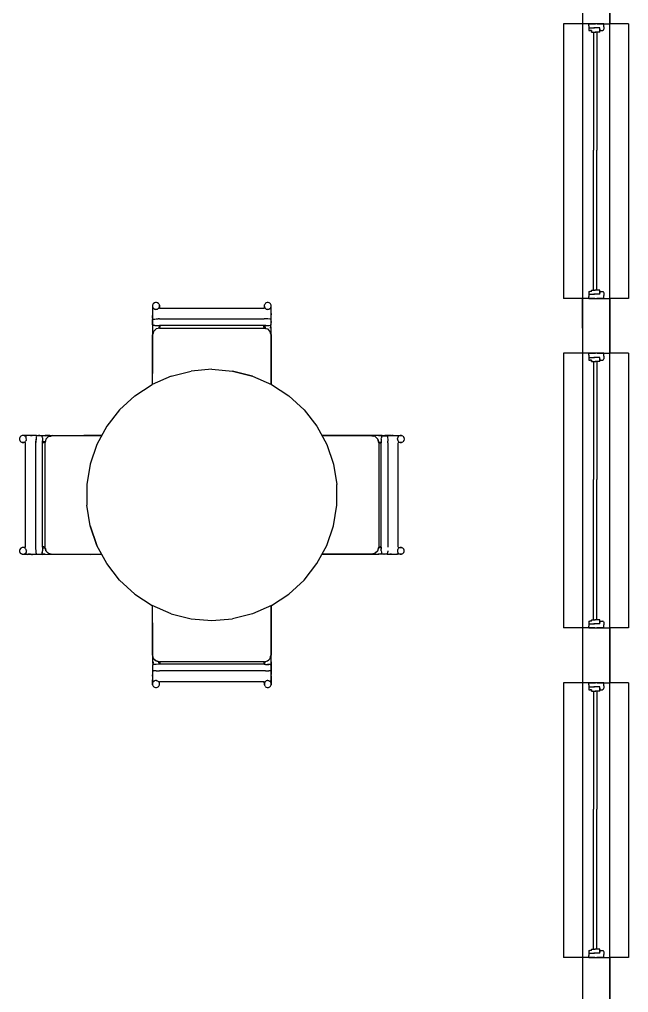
# Model space of a CAD drawing. Header units: metres. Extents: x -5.6 to 1.9, y -16.9 to 0.
# Drawn here: x -0.301 to 1.918, y -10.862 to -7.318 of the extents above; entities that cross this region are included whole.
import ezdxf

# ---------------------------------------------------------------- set-up
doc = ezdxf.new("R2010")
doc.units = ezdxf.units.M
doc.layers.add('Projection', color=5, linetype='Continuous')
doc.layers.add('Section', color=1, linetype='Continuous')

msp = doc.modelspace()

# ---------------------------------------------------------------- linework, layer by layer
at = {"layer": 'Projection'}
for points in [[(1.85, -16.885), (1.85, 0)], [(1.75, -0.1), (1.75, -16.8)], [(1.85, -7.1342), (1.85, -7.3342)], [(1.6817, -7.3342), (1.6817, -8.3342)], [(1.75, -7.3342), (1.6817, -7.3342)], [(1.9183, -7.3342), (1.85, -7.3342)], [(1.9183, -7.3342), (1.9183, -8.3342)], [(0.1839, -8.3587), (0.1836, -8.3766)], [(0.1852, -8.3561), (0.1839, -8.3587)], [(0.1852, -8.3561), (0.1839, -8.3587)], [(0.1839, -8.3587), (0.1839, -8.3615)], [(0.1839, -8.3615), (0.1839, -8.3643)], [(0.1864, -8.3536), (0.1852, -8.3561)], [(0.1908, -8.3501), (0.1864, -8.3536)], [(0.1942, -8.3493), (0.1908, -8.3501)], [(0.1963, -8.3488), (0.1942, -8.3493)], [(0.1984, -8.3493), (0.1963, -8.3488)], [(0.2018, -8.3501), (0.1984, -8.3493)], [(0.204, -8.3518), (0.2018, -8.3501)], [(0.2062, -8.3536), (0.2018, -8.3501)], [(0.2062, -8.3536), (0.2087, -8.3587)], [(0.2087, -8.3587), (0.2089, -8.3709)], [(0.2087, -8.3615), (0.2087, -8.3587)], [(0.2087, -8.3643), (0.2087, -8.3615)], [(0.5911, -8.3587), (0.5909, -8.3709)], [(0.5924, -8.3561), (0.5911, -8.3587)], [(0.5911, -8.3587), (0.5911, -8.3615)], [(0.5911, -8.3615), (0.5911, -8.3643)], [(0.5936, -8.3536), (0.5924, -8.3561)], [(0.5958, -8.3518), (0.5936, -8.3536)], [(0.598, -8.3501), (0.5958, -8.3518)], [(0.6014, -8.3493), (0.598, -8.3501)], [(0.6035, -8.3488), (0.6014, -8.3493)], [(0.6056, -8.3493), (0.6035, -8.3488)], [(0.609, -8.3501), (0.6056, -8.3493)], [(0.6112, -8.3518), (0.609, -8.3501)], [(0.6135, -8.3536), (0.6112, -8.3518)], [(0.6147, -8.3561), (0.6135, -8.3536)], [(0.6159, -8.3587), (0.6147, -8.3561)], [(0.6162, -8.3766), (0.6159, -8.3587)], [(0.6159, -8.3615), (0.6159, -8.3587)], [(0.6159, -8.3643), (0.6159, -8.3615)], [(1.75, -8.3342), (1.6817, -8.3342)], [(1.85, -8.3342), (1.85, -8.5342)], [(1.9183, -8.3342), (1.85, -8.3342)], [(0.1836, -8.3766), (0.1839, -8.3894)], [(0.1838, -8.3895), (0.1836, -8.3933)], [(0.1836, -8.3933), (0.1836, -8.3966)], [(0.1837, -8.4058), (0.1836, -8.3966)], [(0.1838, -8.3895), (0.1838, -8.3939)], [(0.1839, -8.3643), (0.1852, -8.3668)], [(0.1859, -8.3726), (0.1842, -8.3731)], [(0.1842, -8.3731), (0.1842, -8.4111)], [(0.1852, -8.3668), (0.1864, -8.3694)], [(0.1864, -8.3694), (0.1886, -8.3711)], [(0.1876, -8.372), (0.1864, -8.3724)], [(0.1886, -8.3711), (0.1908, -8.3729)], [(0.1908, -8.3729), (0.1963, -8.3741)], [(0.1908, -8.3729), (0.1942, -8.3737)], [(0.1942, -8.3737), (0.1963, -8.3741)], [(0.1963, -8.3741), (0.1984, -8.3737)], [(0.1984, -8.3737), (0.2018, -8.3729)], [(0.2018, -8.3729), (0.204, -8.3711)], [(0.2041, -8.371), (0.2062, -8.3694)], [(0.2062, -8.3694), (0.2075, -8.3668)], [(0.2075, -8.3668), (0.2087, -8.3643)], [(0.5906, -8.3709), (0.2096, -8.3709)], [(0.5911, -8.3643), (0.5924, -8.3668)], [(0.5924, -8.3668), (0.5936, -8.3694)], [(0.5936, -8.3694), (0.5957, -8.371)], [(0.5958, -8.3711), (0.598, -8.3729)], [(0.598, -8.3729), (0.6035, -8.3741)], [(0.598, -8.3729), (0.6014, -8.3737)], [(0.6014, -8.3737), (0.6035, -8.3741)], [(0.6035, -8.3741), (0.6056, -8.3737)], [(0.6056, -8.3737), (0.609, -8.3729)], [(0.609, -8.3729), (0.6112, -8.3711)], [(0.6112, -8.3711), (0.6135, -8.3694)], [(0.6138, -8.3724), (0.6125, -8.372)], [(0.6135, -8.3694), (0.6147, -8.3668)], [(0.6159, -8.3731), (0.6146, -8.3727)], [(0.6147, -8.3668), (0.6159, -8.3643)], [(0.616, -8.4111), (0.616, -8.3731)], [(0.616, -8.3893), (0.6162, -8.3766)], [(0.616, -8.3895), (0.616, -8.3939)], [(0.6162, -8.3952), (0.616, -8.3939)], [(0.616, -8.4012), (0.6162, -8.3952)], [(0.1837, -8.4058), (0.1836, -8.4197)], [(0.1836, -8.4197), (0.1837, -8.4315)], [(0.1837, -8.4315), (0.1839, -8.4425)], [(0.1838, -8.4294), (0.1839, -8.4425)], [(0.1842, -8.4111), (0.1855, -8.4107)], [(0.1842, -8.431), (0.1842, -8.4111)], [(0.1842, -8.431), (0.1859, -8.4316)], [(0.1859, -8.4316), (0.1842, -8.431)], [(0.1855, -8.4107), (0.1876, -8.41)], [(0.1859, -8.4316), (0.1876, -8.4321)], [(0.1876, -8.4321), (0.1859, -8.4316)], [(0.1876, -8.41), (0.1922, -8.4096)], [(0.1876, -8.4321), (0.1922, -8.4325)], [(0.1922, -8.4325), (0.1876, -8.4321)], [(0.1922, -8.4096), (0.1969, -8.4092)], [(0.1922, -8.4325), (0.1969, -8.4329)], [(0.1922, -8.4325), (0.1969, -8.4329)], [(0.1969, -8.4092), (0.2047, -8.409)], [(0.1969, -8.4329), (0.2047, -8.4331)], [(0.2096, -8.4089), (0.2047, -8.409)], [(0.2047, -8.4331), (0.2096, -8.4332)], [(0.2075, -8.4332), (0.2062, -8.4425)], [(0.2078, -8.4332), (0.2087, -8.4423)], [(0.2096, -8.4089), (0.5906, -8.4089)], [(0.2119, -8.4332), (0.2096, -8.4421)], [(0.5906, -8.4332), (0.2096, -8.4332)], [(0.5906, -8.4421), (0.5882, -8.4332)], [(0.6033, -8.4092), (0.5906, -8.4089)], [(0.5954, -8.409), (0.5906, -8.4089)], [(0.5906, -8.4332), (0.6033, -8.4329)], [(0.5969, -8.4331), (0.5906, -8.4332)], [(0.5921, -8.4332), (0.5912, -8.4422)], [(0.5924, -8.4332), (0.5936, -8.4425)], [(0.6033, -8.4092), (0.5954, -8.409)], [(0.5969, -8.4331), (0.6033, -8.4329)], [(0.6125, -8.41), (0.6033, -8.4092)], [(0.6033, -8.4329), (0.6079, -8.4325)], [(0.6079, -8.4325), (0.6125, -8.4321)], [(0.616, -8.4111), (0.6125, -8.41)], [(0.6146, -8.4314), (0.6125, -8.4321)], [(0.6135, -8.4425), (0.6149, -8.4313)], [(0.6146, -8.4314), (0.616, -8.431)], [(0.6159, -8.4425), (0.6149, -8.4319)], [(0.616, -8.431), (0.616, -8.4111)], [(0.616, -8.4181), (0.6162, -8.422)], [(0.616, -8.4237), (0.6162, -8.422)], [(0.1839, -8.4425), (0.1836, -8.6076)], [(0.1859, -8.4611), (0.1842, -8.4675)], [(0.1855, -8.4626), (0.1842, -8.4675)], [(0.1842, -8.6468), (0.1842, -8.4675)], [(0.1876, -8.4548), (0.1855, -8.4626)], [(0.1855, -8.4626), (0.1876, -8.4548)], [(0.1876, -8.4548), (0.1859, -8.4611)], [(0.1876, -8.4548), (0.1922, -8.4501)], [(0.1969, -8.4455), (0.1922, -8.4501)], [(0.1942, -8.4481), (0.1922, -8.4501)], [(0.2047, -8.4434), (0.1969, -8.4455)], [(0.2096, -8.4421), (0.2047, -8.4434)], [(0.2096, -8.4421), (0.2047, -8.4434)], [(0.2096, -8.4421), (0.5906, -8.4421)], [(0.5906, -8.4421), (0.5954, -8.4434)], [(0.5954, -8.4434), (0.598, -8.4441)], [(0.5954, -8.4434), (0.6033, -8.4455)], [(0.5981, -8.4441), (0.6033, -8.4455)], [(0.6125, -8.4548), (0.6033, -8.4455)], [(0.6125, -8.4548), (0.616, -8.4675)], [(0.6142, -8.4611), (0.6125, -8.4548)], [(0.616, -8.4675), (0.6142, -8.4611)], [(0.6162, -8.584), (0.6159, -8.4425)], [(0.616, -8.4602), (0.616, -8.4421)], [(0.616, -8.4675), (0.616, -8.6469)], [(1.6817, -8.5342), (1.6817, -9.5342)], [(1.75, -8.5342), (1.6817, -8.5342)], [(1.9183, -8.5342), (1.85, -8.5342)], [(1.9183, -8.5342), (1.9183, -9.5342)], [(0.1837, -8.647), (0.1836, -8.6076)], [(0.1839, -8.6469), (0.1839, -8.6084)], [(0.2514, -8.6173), (0.3247, -8.5987)], [(0.4, -8.5925), (0.3247, -8.5987)], [(0.4, -8.5925), (0.4753, -8.5987)], [(0.5486, -8.6173), (0.4753, -8.5987)], [(0.4753, -8.5987), (0.5486, -8.6173)], [(0.6161, -8.6469), (0.6162, -8.584)], [(0.2514, -8.6173), (0.1823, -8.6476)], [(0.5486, -8.6173), (0.6177, -8.6476)], [(0.119, -8.689), (0.1823, -8.6476)], [(0.6177, -8.6476), (0.681, -8.689)], [(0.0634, -8.7401), (0.119, -8.689)], [(0.681, -8.689), (0.7366, -8.7401)], [(0.0634, -8.7401), (0.017, -8.7998)], [(0.7366, -8.7401), (0.783, -8.7998)], [(0.017, -8.7998), (-0.019, -8.8662)], [(0.783, -8.7998), (0.819, -8.8662)], [(0.783, -8.7998), (0.819, -8.8662)], [(-0.3007, -8.8444), (-0.3012, -8.8465)], [(-0.3012, -8.8465), (-0.3007, -8.8486)], [(-0.2999, -8.841), (-0.3007, -8.8444)], [(-0.3007, -8.8486), (-0.2999, -8.852)], [(-0.2982, -8.8388), (-0.2999, -8.841)], [(-0.2999, -8.852), (-0.2982, -8.8542)], [(-0.2964, -8.8365), (-0.2982, -8.8388)], [(-0.2982, -8.8542), (-0.2964, -8.8564)], [(-0.2939, -8.8353), (-0.2964, -8.8365)], [(-0.2964, -8.8564), (-0.2939, -8.8576)], [(-0.2913, -8.8341), (-0.2939, -8.8353)], [(-0.2939, -8.8576), (-0.2913, -8.8589)], [(-0.2734, -8.8338), (-0.2913, -8.8341)], [(-0.2885, -8.8341), (-0.2913, -8.8341)], [(-0.2791, -8.8591), (-0.2913, -8.8589)], [(-0.2913, -8.8589), (-0.2885, -8.8589)], [(-0.2857, -8.8341), (-0.2885, -8.8341)], [(-0.2885, -8.8589), (-0.2857, -8.8589)], [(-0.2832, -8.8353), (-0.2857, -8.8341)], [(-0.2857, -8.8589), (-0.2832, -8.8576)], [(-0.2806, -8.8365), (-0.2832, -8.8353)], [(-0.2832, -8.8576), (-0.2806, -8.8564)], [(-0.2789, -8.8388), (-0.2806, -8.8365)], [(-0.2806, -8.8564), (-0.279, -8.8543)], [(-0.2771, -8.841), (-0.2789, -8.8388)], [(-0.2789, -8.8542), (-0.2771, -8.852)], [(-0.2776, -8.8362), (-0.278, -8.8375)], [(-0.2769, -8.8341), (-0.2773, -8.8354)], [(-0.2763, -8.8444), (-0.2771, -8.841)], [(-0.2763, -8.8486), (-0.2771, -8.852)], [(-0.2389, -8.834), (-0.2769, -8.834)], [(-0.2759, -8.8465), (-0.2763, -8.8444)], [(-0.2759, -8.8465), (-0.2763, -8.8486)], [(-0.2607, -8.834), (-0.2734, -8.8338)], [(-0.2605, -8.834), (-0.2561, -8.834)], [(-0.2561, -8.834), (-0.2548, -8.8338)], [(-0.2488, -8.834), (-0.2548, -8.8338)], [(-0.2411, -8.8594), (-0.2408, -8.8467)], [(-0.241, -8.8546), (-0.2411, -8.8594)], [(-0.2408, -8.8467), (-0.241, -8.8546)], [(-0.2404, -8.8421), (-0.2408, -8.8467)], [(-0.24, -8.8375), (-0.2404, -8.8421)], [(-0.2389, -8.834), (-0.219, -8.834)], [(-0.228, -8.8338), (-0.2319, -8.834)], [(-0.2263, -8.834), (-0.228, -8.8338)], [(-0.2186, -8.8354), (-0.219, -8.834)], [(-0.2075, -8.8365), (-0.2187, -8.8351)], [(-0.2186, -8.8354), (-0.2179, -8.8375)], [(-0.2075, -8.8341), (-0.2181, -8.8351)], [(-0.2175, -8.8421), (-0.2179, -8.8375)], [(-0.2175, -8.8421), (-0.2171, -8.8467)], [(-0.2171, -8.8467), (-0.2169, -8.8531)], [(-0.2168, -8.8594), (-0.2169, -8.8531)], [(-0.2075, -8.8564), (-0.2168, -8.8571)], [(-0.2168, -8.8576), (-0.2075, -8.8564)], [(-0.2168, -8.8579), (-0.2078, -8.8588)], [(-0.1902, -8.834), (-0.2079, -8.834)], [(-0.2045, -8.8467), (-0.2079, -8.8594)], [(-0.2075, -8.8341), (-0.066, -8.8338)], [(-0.2045, -8.8467), (-0.2066, -8.8546)], [(-0.1999, -8.8421), (-0.2045, -8.8467)], [(-0.1952, -8.8375), (-0.1999, -8.8421)], [(-0.1825, -8.834), (-0.1952, -8.8375)], [(-0.1825, -8.834), (-0.1952, -8.8375)], [(-0.1952, -8.8375), (-0.1874, -8.8354)], [(-0.1874, -8.8354), (-0.1825, -8.834)], [(-0.1825, -8.834), (-0.0016, -8.834)], [(-0.0015, -8.8339), (-0.066, -8.8338)], [(0.8424, -8.8336), (0.8014, -8.8337)], [(0.8416, -8.8339), (0.8015, -8.8339)], [(0.9825, -8.8342), (0.8016, -8.8342)], [(1.0075, -8.8339), (0.8424, -8.8336)], [(1.0075, -8.8339), (0.8424, -8.8336)], [(0.9825, -8.8342), (0.9874, -8.8355)], [(0.9952, -8.8376), (0.9874, -8.8355)], [(0.9952, -8.8376), (0.9889, -8.8359)], [(0.9999, -8.8422), (0.9952, -8.8376)], [(0.9999, -8.8422), (1.0019, -8.8442)], [(1.0045, -8.8469), (0.9999, -8.8422)], [(1.0045, -8.8469), (1.0062, -8.8532)], [(1.0045, -8.8469), (1.0058, -8.8518)], [(1.0079, -8.8596), (1.0045, -8.8469)], [(1.0062, -8.8532), (1.0079, -8.8596)], [(1.0062, -8.8532), (1.0079, -8.8596)], [(1.0075, -8.8339), (1.0185, -8.8337)], [(1.0206, -8.8338), (1.0075, -8.8339)], [(1.0075, -8.8562), (1.0168, -8.8575)], [(1.0168, -8.8578), (1.0077, -8.8587)], [(1.0077, -8.8587), (1.0168, -8.8578)], [(1.0169, -8.8547), (1.0168, -8.8596)], [(1.0171, -8.8469), (1.0169, -8.8547)], [(1.0171, -8.8469), (1.0175, -8.8422)], [(1.0179, -8.8376), (1.0175, -8.8422)], [(1.0184, -8.8359), (1.0179, -8.8376)], [(1.0184, -8.8359), (1.0179, -8.8376)], [(1.019, -8.8342), (1.0184, -8.8359)], [(1.019, -8.8342), (1.0184, -8.8359)], [(1.0185, -8.8337), (1.0303, -8.8336)], [(1.019, -8.8342), (1.0389, -8.8342)], [(1.0442, -8.8337), (1.0303, -8.8336)], [(1.0769, -8.8342), (1.0389, -8.8342)], [(1.0389, -8.8342), (1.0393, -8.8355)], [(1.0393, -8.8355), (1.04, -8.8376)], [(1.04, -8.8376), (1.0404, -8.8422)], [(1.0404, -8.8422), (1.0408, -8.8469)], [(1.0408, -8.8469), (1.041, -8.8547)], [(1.0411, -8.8596), (1.041, -8.8547)], [(1.0534, -8.8336), (1.0442, -8.8337)], [(1.0534, -8.8336), (1.0567, -8.8336)], [(1.0605, -8.8338), (1.0561, -8.8338)], [(1.0567, -8.8336), (1.0605, -8.8338)], [(1.0583, -8.8339), (1.0734, -8.8336)], [(1.0594, -8.8339), (1.0698, -8.8339)], [(1.0734, -8.8336), (1.0913, -8.8339)], [(1.0759, -8.8463), (1.0763, -8.8442)], [(1.0759, -8.8463), (1.0763, -8.8484)], [(1.0771, -8.8408), (1.0763, -8.8442)], [(1.0763, -8.8484), (1.0771, -8.8518)], [(1.0769, -8.8342), (1.0774, -8.8359)], [(1.0789, -8.8386), (1.0771, -8.8408)], [(1.0771, -8.8518), (1.0789, -8.854)], [(1.0776, -8.8364), (1.078, -8.8376)], [(1.0806, -8.8364), (1.0789, -8.8386)], [(1.079, -8.8541), (1.0806, -8.8562)], [(1.0913, -8.8587), (1.0791, -8.8589)], [(1.0832, -8.8352), (1.0806, -8.8364)], [(1.0806, -8.8562), (1.0832, -8.8575)], [(1.0857, -8.8339), (1.0832, -8.8352)], [(1.0832, -8.8575), (1.0857, -8.8587)], [(1.0885, -8.8339), (1.0857, -8.8339)], [(1.0857, -8.8587), (1.0885, -8.8587)], [(1.0913, -8.8339), (1.0885, -8.8339)], [(1.0885, -8.8587), (1.0913, -8.8587)], [(1.0939, -8.8352), (1.0913, -8.8339)], [(1.0913, -8.8587), (1.0939, -8.8575)], [(1.0964, -8.8364), (1.0939, -8.8352)], [(1.0939, -8.8575), (1.0964, -8.8562)], [(1.0964, -8.8364), (1.0999, -8.8408)], [(1.0999, -8.8518), (1.0964, -8.8562)], [(1.0999, -8.8408), (1.0982, -8.8386)], [(1.0982, -8.854), (1.0999, -8.8518)], [(1.0999, -8.8408), (1.1012, -8.8463)], [(1.1012, -8.8463), (1.0999, -8.8518)], [(-0.2791, -9.2404), (-0.2791, -8.8594)], [(-0.2411, -9.2404), (-0.2411, -8.8594)], [(-0.2079, -8.8594), (-0.2168, -8.8618)], [(-0.2168, -9.2404), (-0.2168, -8.8594)], [(-0.2079, -9.2404), (-0.2079, -8.8594)], [(-0.019, -8.8662), (-0.0435, -8.9377)], [(0.819, -8.8662), (0.8435, -8.9377)], [(1.0079, -8.8596), (1.0168, -8.8619)], [(1.0079, -8.8596), (1.0079, -9.2406)], [(1.0168, -9.2406), (1.0168, -8.8596)], [(1.0411, -8.8596), (1.0411, -9.2406)], [(1.0791, -9.2406), (1.0791, -8.8596)], [(-0.0435, -8.9377), (-0.0559, -9.0122)], [(0.8435, -8.9377), (0.8559, -9.0122)], [(-0.0559, -9.0122), (-0.0559, -9.0878)], [(0.8559, -9.0878), (0.8559, -9.0122)], [(-0.0435, -9.1623), (-0.0559, -9.0878)], [(0.8435, -9.1623), (0.8559, -9.0878)], [(-0.019, -9.2338), (-0.0435, -9.1623)], [(-0.0435, -9.1623), (-0.019, -9.2338)], [(0.819, -9.2338), (0.8435, -9.1623)], [(-0.2999, -9.2482), (-0.3007, -9.2516)], [(-0.2964, -9.2438), (-0.2999, -9.2482)], [(-0.2982, -9.246), (-0.2999, -9.2482)], [(-0.2964, -9.2438), (-0.2982, -9.246)], [(-0.2913, -9.2413), (-0.2964, -9.2438)], [(-0.2939, -9.2425), (-0.2964, -9.2438)], [(-0.2913, -9.2413), (-0.2939, -9.2425)], [(-0.2791, -9.2411), (-0.2913, -9.2413)], [(-0.2885, -9.2413), (-0.2913, -9.2413)], [(-0.2857, -9.2413), (-0.2885, -9.2413)], [(-0.2832, -9.2425), (-0.2857, -9.2413)], [(-0.2806, -9.2438), (-0.2832, -9.2425)], [(-0.279, -9.2459), (-0.2806, -9.2438)], [(-0.2771, -9.2482), (-0.2789, -9.246)], [(-0.2763, -9.2516), (-0.2771, -9.2482)], [(-0.241, -9.2453), (-0.2411, -9.2404)], [(-0.2408, -9.2531), (-0.241, -9.2453)], [(-0.2169, -9.2453), (-0.2171, -9.2531)], [(-0.2168, -9.2404), (-0.2169, -9.2453)], [(-0.2079, -9.2404), (-0.2168, -9.2381)], [(-0.2168, -9.2422), (-0.2077, -9.2413)], [(-0.2168, -9.2425), (-0.2075, -9.2438)], [(-0.2066, -9.2453), (-0.2079, -9.2404)], [(-0.2066, -9.2453), (-0.2045, -9.2531)], [(-0.2045, -9.2531), (-0.2062, -9.2468)], [(0.017, -9.3002), (-0.019, -9.2338)], [(0.783, -9.3002), (0.819, -9.2338)], [(1.0045, -9.2533), (1.0079, -9.2406)], [(1.0045, -9.2533), (1.0059, -9.2481)], [(1.0045, -9.2533), (1.0059, -9.2481)], [(1.0059, -9.248), (1.0066, -9.2454)], [(1.0059, -9.248), (1.0062, -9.2469)], [(1.0062, -9.2469), (1.0079, -9.2406)], [(1.0168, -9.2424), (1.0075, -9.2436)], [(1.0078, -9.2412), (1.0168, -9.2421)], [(1.0168, -9.2382), (1.0079, -9.2406)], [(1.0168, -9.2406), (1.0169, -9.2469)], [(1.0171, -9.2533), (1.0169, -9.2469)], [(1.0771, -9.248), (1.0763, -9.2514)], [(1.0789, -9.2458), (1.0771, -9.248)], [(1.0806, -9.2436), (1.079, -9.2457)], [(1.0791, -9.2409), (1.0913, -9.2411)], [(1.0832, -9.2424), (1.0806, -9.2436)], [(1.0857, -9.2411), (1.0832, -9.2424)], [(1.0885, -9.2411), (1.0857, -9.2411)], [(1.0913, -9.2411), (1.0885, -9.2411)], [(1.0939, -9.2424), (1.0913, -9.2411)], [(1.0964, -9.2436), (1.0939, -9.2424)], [(1.0982, -9.2458), (1.0964, -9.2436)], [(1.0999, -9.248), (1.0982, -9.2458)], [(1.1007, -9.2514), (1.0999, -9.248)], [(-0.3007, -9.2516), (-0.3012, -9.2537)], [(-0.3012, -9.2537), (-0.3007, -9.2558)], [(-0.3007, -9.2558), (-0.2999, -9.2592)], [(-0.2999, -9.2592), (-0.2982, -9.2614)], [(-0.2964, -9.2636), (-0.2999, -9.2592)], [(-0.2982, -9.2614), (-0.2964, -9.2636)], [(-0.2964, -9.2636), (-0.2939, -9.2648)], [(-0.2913, -9.2661), (-0.2964, -9.2636)], [(-0.2939, -9.2648), (-0.2913, -9.2661)], [(-0.2913, -9.2661), (-0.2734, -9.2664)], [(-0.2913, -9.2661), (-0.2885, -9.2661)], [(-0.2885, -9.2661), (-0.2857, -9.2661)], [(-0.2857, -9.2661), (-0.2832, -9.2648)], [(-0.2832, -9.2648), (-0.2806, -9.2636)], [(-0.2806, -9.2636), (-0.2789, -9.2614)], [(-0.2789, -9.2614), (-0.2771, -9.2592)], [(-0.278, -9.2624), (-0.2776, -9.2636)], [(-0.2774, -9.2641), (-0.2769, -9.2658)], [(-0.2763, -9.2558), (-0.2771, -9.2592)], [(-0.2769, -9.2658), (-0.2389, -9.2658)], [(-0.2759, -9.2537), (-0.2763, -9.2516)], [(-0.2759, -9.2537), (-0.2763, -9.2558)], [(-0.2734, -9.2664), (-0.2597, -9.2661)], [(-0.2607, -9.2661), (-0.2698, -9.2661)], [(-0.2605, -9.2662), (-0.2567, -9.2664)], [(-0.2605, -9.2662), (-0.2561, -9.2662)], [(-0.2567, -9.2664), (-0.2534, -9.2664)], [(-0.2442, -9.2663), (-0.2534, -9.2664)], [(-0.2303, -9.2664), (-0.2442, -9.2663)], [(-0.2404, -9.2578), (-0.2408, -9.2531)], [(-0.24, -9.2624), (-0.2404, -9.2578)], [(-0.24, -9.2624), (-0.2393, -9.2645)], [(-0.2389, -9.2658), (-0.2393, -9.2645)], [(-0.2389, -9.2658), (-0.219, -9.2658)], [(-0.2185, -9.2663), (-0.2303, -9.2664)], [(-0.2075, -9.2661), (-0.2206, -9.2662)], [(-0.2206, -9.2662), (-0.2075, -9.2661)], [(-0.2184, -9.2641), (-0.219, -9.2658)], [(-0.2185, -9.2663), (-0.2075, -9.2661)], [(-0.2184, -9.2641), (-0.2179, -9.2624)], [(-0.2179, -9.2624), (-0.2171, -9.2531)], [(-0.2179, -9.2624), (-0.2175, -9.2578)], [(-0.2175, -9.2578), (-0.2171, -9.2531)], [(-0.2075, -9.2661), (-0.0424, -9.2664)], [(-0.2045, -9.2531), (-0.1999, -9.2578)], [(-0.1999, -9.2578), (-0.1952, -9.2624)], [(-0.1952, -9.2624), (-0.1889, -9.2641)], [(-0.1952, -9.2624), (-0.1874, -9.2645)], [(-0.1952, -9.2624), (-0.1874, -9.2645)], [(-0.1889, -9.2641), (-0.1825, -9.2658)], [(-0.1874, -9.2645), (-0.1825, -9.2658)], [(-0.1825, -9.2658), (-0.0016, -9.2658)], [(-0.0014, -9.2663), (-0.0424, -9.2664)], [(-0.0416, -9.2661), (-0.0015, -9.2661)], [(0.8015, -9.2661), (0.866, -9.2662)], [(0.9825, -9.266), (0.8016, -9.266)], [(0.866, -9.2662), (1.0075, -9.2659)], [(0.9952, -9.2625), (0.9825, -9.266)], [(0.9825, -9.266), (0.9889, -9.2642)], [(0.9825, -9.266), (0.9874, -9.2646)], [(0.9952, -9.2625), (0.9874, -9.2646)], [(0.9897, -9.266), (1.0079, -9.266)], [(1.0045, -9.2533), (0.9952, -9.2625)], [(0.9999, -9.2579), (1.0045, -9.2533)], [(1.0075, -9.2635), (1.0187, -9.2649)], [(1.0075, -9.2659), (1.0181, -9.2649)], [(1.0171, -9.2533), (1.0175, -9.2579)], [(1.0175, -9.2579), (1.0179, -9.2625)], [(1.0186, -9.2646), (1.0179, -9.2625)], [(1.0186, -9.2646), (1.019, -9.266)], [(1.0389, -9.266), (1.019, -9.266)], [(1.0263, -9.266), (1.028, -9.2662)], [(1.0319, -9.266), (1.028, -9.2662)], [(1.0389, -9.266), (1.04, -9.2625)], [(1.0389, -9.266), (1.0769, -9.266)], [(1.0408, -9.2533), (1.04, -9.2625)], [(1.0404, -9.2579), (1.04, -9.2625)], [(1.0408, -9.2533), (1.0404, -9.2579)], [(1.0548, -9.2662), (1.0488, -9.266)], [(1.0548, -9.2662), (1.0561, -9.266)], [(1.0561, -9.266), (1.0605, -9.266)], [(1.0607, -9.266), (1.0734, -9.2662)], [(1.0913, -9.2659), (1.0734, -9.2662)], [(1.0763, -9.2514), (1.0759, -9.2535)], [(1.0759, -9.2535), (1.0763, -9.2556)], [(1.0763, -9.2556), (1.0771, -9.259)], [(1.0769, -9.2659), (1.0773, -9.2646)], [(1.0771, -9.259), (1.0789, -9.2612)], [(1.078, -9.2625), (1.0776, -9.2638)], [(1.0789, -9.2612), (1.0806, -9.2635)], [(1.0806, -9.2635), (1.0832, -9.2647)], [(1.0832, -9.2647), (1.0857, -9.2659)], [(1.0857, -9.2659), (1.0885, -9.2659)], [(1.0885, -9.2659), (1.0913, -9.2659)], [(1.0913, -9.2659), (1.0939, -9.2647)], [(1.0939, -9.2647), (1.0964, -9.2635)], [(1.0964, -9.2635), (1.0982, -9.2612)], [(1.0982, -9.2612), (1.0999, -9.259)], [(1.0999, -9.259), (1.1007, -9.2556)], [(1.1012, -9.2535), (1.1007, -9.2514)], [(1.1007, -9.2556), (1.1012, -9.2535)], [(0.0634, -9.3599), (0.017, -9.3002)], [(0.7366, -9.3599), (0.783, -9.3002)], [(0.119, -9.411), (0.0634, -9.3599)], [(0.7366, -9.3599), (0.681, -9.411)], [(0.119, -9.411), (0.1823, -9.4524)], [(0.6177, -9.4524), (0.681, -9.411)], [(0.2514, -9.4827), (0.1823, -9.4524)], [(0.1838, -9.516), (0.1839, -9.4531)], [(0.1838, -9.516), (0.1839, -9.4531)], [(0.184, -9.6325), (0.184, -9.4531)], [(0.6177, -9.4524), (0.5486, -9.4827)], [(0.6158, -9.4532), (0.6158, -9.6325)], [(0.6161, -9.4916), (0.6161, -9.4531)], [(0.6163, -9.453), (0.6164, -9.4924)], [(0.2514, -9.4827), (0.3247, -9.5013)], [(0.5486, -9.4827), (0.4753, -9.5013)], [(0.6161, -9.6575), (0.6164, -9.4924)], [(0.1838, -9.516), (0.1841, -9.6575)], [(0.3247, -9.5013), (0.4, -9.5075)], [(0.4, -9.5075), (0.4753, -9.5013)], [(1.75, -9.5342), (1.6817, -9.5342)], [(1.85, -9.5342), (1.85, -9.7342)], [(1.9183, -9.5342), (1.85, -9.5342)], [(0.1875, -9.6452), (0.184, -9.6325)], [(0.6124, -9.6452), (0.6145, -9.6374)], [(0.6141, -9.6389), (0.6158, -9.6325)], [(0.6158, -9.6325), (0.6145, -9.6374)], [(0.184, -9.6398), (0.184, -9.6579)], [(0.1854, -9.6686), (0.184, -9.669)], [(0.184, -9.669), (0.184, -9.6889)], [(0.1841, -9.6575), (0.1851, -9.6681)], [(0.1865, -9.6575), (0.1851, -9.6687)], [(0.1854, -9.6686), (0.1875, -9.6679)], [(0.1875, -9.6452), (0.1921, -9.6499)], [(0.1875, -9.6452), (0.1967, -9.6545)], [(0.1875, -9.6453), (0.1921, -9.6499)], [(0.1921, -9.6675), (0.1875, -9.6679)], [(0.1921, -9.6499), (0.1967, -9.6545)], [(0.1967, -9.6671), (0.1921, -9.6675)], [(0.1967, -9.6545), (0.2094, -9.6579)], [(0.2046, -9.6566), (0.1967, -9.6545)], [(0.2094, -9.6668), (0.1967, -9.6671)], [(0.2076, -9.6668), (0.2064, -9.6575)], [(0.2079, -9.6668), (0.2088, -9.6578)], [(0.2094, -9.6579), (0.2118, -9.6668)], [(0.5904, -9.6579), (0.2094, -9.6579)], [(0.5904, -9.6668), (0.2094, -9.6668)], [(0.5904, -9.6579), (0.5881, -9.6668)], [(0.5904, -9.6579), (0.6031, -9.6545)], [(0.5904, -9.6668), (0.5953, -9.6669)], [(0.5913, -9.6577), (0.5922, -9.6668)], [(0.5925, -9.6668), (0.5938, -9.6575)], [(0.5953, -9.6669), (0.6031, -9.6671)], [(0.6031, -9.6545), (0.6078, -9.6499)], [(0.6031, -9.6671), (0.6078, -9.6675)], [(0.6124, -9.6679), (0.6031, -9.6671)], [(0.6124, -9.6452), (0.6078, -9.6499)], [(0.6124, -9.6452), (0.6141, -9.6389)], [(0.6141, -9.6684), (0.6124, -9.6679)], [(0.6141, -9.6684), (0.6158, -9.669)], [(0.6158, -9.6889), (0.6158, -9.669)], [(0.6163, -9.6685), (0.6161, -9.6575)], [(0.6161, -9.6575), (0.6162, -9.6706)], [(0.6163, -9.6685), (0.6164, -9.6803)], [(0.184, -9.6763), (0.1838, -9.678)], [(0.1838, -9.678), (0.184, -9.6819)], [(0.184, -9.6988), (0.1838, -9.7048)], [(0.184, -9.7061), (0.1838, -9.7048)], [(0.184, -9.6889), (0.184, -9.7269)], [(0.184, -9.6889), (0.1858, -9.6895)], [(0.184, -9.6889), (0.1875, -9.69)], [(0.184, -9.7105), (0.184, -9.7061)], [(0.1858, -9.6895), (0.1875, -9.69)], [(0.1967, -9.6908), (0.1875, -9.69)], [(0.1921, -9.6904), (0.1875, -9.69)], [(0.1967, -9.6908), (0.1921, -9.6904)], [(0.1967, -9.6908), (0.2094, -9.6911)], [(0.5904, -9.6911), (0.2094, -9.6911)], [(0.5953, -9.691), (0.5904, -9.6911)], [(0.5953, -9.691), (0.6031, -9.6908)], [(0.6031, -9.6908), (0.6078, -9.6904)], [(0.6124, -9.69), (0.6078, -9.6904)], [(0.6145, -9.6894), (0.6124, -9.69)], [(0.6158, -9.6889), (0.6145, -9.6894)], [(0.6158, -9.7269), (0.6158, -9.6889)], [(0.6161, -9.7083), (0.6164, -9.7234)], [(0.6162, -9.7105), (0.6162, -9.7061)], [(0.6162, -9.7105), (0.6164, -9.7067)], [(0.6164, -9.6803), (0.6163, -9.6942)], [(0.6163, -9.6942), (0.6164, -9.7034)], [(0.6164, -9.7067), (0.6164, -9.7034)], [(0.184, -9.7102), (0.1838, -9.7234)], [(0.1841, -9.7413), (0.1838, -9.7234)], [(0.1841, -9.7269), (0.1854, -9.7273)], [(0.1853, -9.7332), (0.1841, -9.7357)], [(0.1841, -9.7357), (0.1841, -9.7385)], [(0.1841, -9.7385), (0.1841, -9.7413)], [(0.1841, -9.7413), (0.1853, -9.7439)], [(0.1865, -9.7306), (0.1853, -9.7332)], [(0.1853, -9.7439), (0.1865, -9.7464)], [(0.1875, -9.728), (0.1862, -9.7276)], [(0.1888, -9.7289), (0.1865, -9.7306)], [(0.191, -9.7271), (0.1888, -9.7289)], [(0.1944, -9.7263), (0.191, -9.7271)], [(0.1965, -9.7259), (0.1944, -9.7263)], [(0.1986, -9.7263), (0.1965, -9.7259)], [(0.1965, -9.7259), (0.1986, -9.7263)], [(0.1986, -9.7263), (0.202, -9.7271)], [(0.2042, -9.7289), (0.202, -9.7271)], [(0.2064, -9.7306), (0.2043, -9.729)], [(0.2076, -9.7332), (0.2064, -9.7306)], [(0.2064, -9.7464), (0.2076, -9.7439)], [(0.2089, -9.7357), (0.2076, -9.7332)], [(0.2076, -9.7439), (0.2089, -9.7413)], [(0.2089, -9.7413), (0.2091, -9.7291)], [(0.2089, -9.7385), (0.2089, -9.7357)], [(0.2089, -9.7413), (0.2089, -9.7385)], [(0.2094, -9.7291), (0.5904, -9.7291)], [(0.5913, -9.7413), (0.5911, -9.7291)], [(0.5925, -9.7332), (0.5913, -9.7357)], [(0.5913, -9.7357), (0.5913, -9.7385)], [(0.5913, -9.7385), (0.5913, -9.7413)], [(0.5938, -9.7464), (0.5913, -9.7413)], [(0.5938, -9.7306), (0.5925, -9.7332)], [(0.5959, -9.729), (0.5938, -9.7306)], [(0.5982, -9.7271), (0.596, -9.7289)], [(0.6016, -9.7263), (0.5982, -9.7271)], [(0.6037, -9.7259), (0.6016, -9.7263)], [(0.6037, -9.7259), (0.6058, -9.7263)], [(0.6058, -9.7263), (0.6092, -9.7271)], [(0.6114, -9.7289), (0.6092, -9.7271)], [(0.6136, -9.7306), (0.6114, -9.7289)], [(0.6136, -9.7276), (0.6124, -9.728)], [(0.6148, -9.7332), (0.6136, -9.7306)], [(0.6136, -9.7464), (0.6161, -9.7413)], [(0.6158, -9.7269), (0.6141, -9.7274)], [(0.6161, -9.7357), (0.6148, -9.7332)], [(0.6148, -9.7439), (0.6161, -9.7413)], [(0.6164, -9.7234), (0.6161, -9.7413)], [(0.6161, -9.7385), (0.6161, -9.7357)], [(0.6161, -9.7413), (0.6161, -9.7385)], [(1.75, -9.7342), (1.6817, -9.7342)], [(1.6817, -9.7342), (1.6817, -10.7342)], [(1.9183, -9.7342), (1.85, -9.7342)], [(1.9183, -9.7342), (1.9183, -10.7342)], [(0.1865, -9.7464), (0.1888, -9.7482)], [(0.1888, -9.7482), (0.191, -9.7499)], [(0.191, -9.7499), (0.1944, -9.7507)], [(0.1944, -9.7507), (0.1965, -9.7512)], [(0.1965, -9.7512), (0.1986, -9.7507)], [(0.1986, -9.7507), (0.202, -9.7499)], [(0.202, -9.7499), (0.2042, -9.7482)], [(0.2042, -9.7482), (0.2064, -9.7464)], [(0.5938, -9.7464), (0.596, -9.7482)], [(0.596, -9.7482), (0.5982, -9.7499)], [(0.5982, -9.7499), (0.6016, -9.7507)], [(0.6016, -9.7507), (0.6037, -9.7512)], [(0.6037, -9.7512), (0.6058, -9.7507)], [(0.6058, -9.7507), (0.6092, -9.7499)], [(0.6092, -9.7499), (0.6114, -9.7482)], [(0.6114, -9.7482), (0.6136, -9.7464)], [(1.75, -10.7342), (1.6817, -10.7342)], [(1.85, -10.7342), (1.85, -10.9342)], [(1.9183, -10.7342), (1.85, -10.7342)]]:
    msp.add_lwpolyline(points, dxfattribs=at)
at = {"layer": 'Section'}
for p, q in [((1.85, -7.1656), (1.85, -7.3342)), ((1.75, -7.3027), (1.75, -7.3342)), ((1.7657, -7.3342), (1.75, -7.3342)), ((1.8041, -7.3342), (1.7657, -7.3342)), ((1.7731, -7.3411), (1.7731, -7.3342)), ((1.7731, -7.3342), (1.7984, -7.3342)), ((1.8281, -7.3342), (1.7984, -7.3342)), ((1.8041, -7.3342), (1.8363, -7.3342)), ((1.8281, -7.3451), (1.8281, -7.3342)), ((1.8363, -7.3342), (1.85, -7.3342)), ((1.7731, -7.3411), (1.7731, -7.3492)), ((1.7731, -7.3492), (1.7731, -7.3538)), ((1.7731, -7.3492), (1.7915, -7.3492)), ((1.7731, -7.3492), (1.7948, -7.3492)), ((1.7731, -7.3538), (1.7731, -7.3592)), ((1.7731, -7.3592), (1.7786, -7.3592)), ((1.7831, -7.3592), (1.7786, -7.3592)), ((1.7831, -7.3592), (1.7831, -7.3619)), ((1.7831, -7.3642), (1.7831, -7.3619)), ((1.7831, -7.3642), (1.7994, -7.3642)), ((1.7901, -7.3642), (1.7971, -7.3642)), ((1.7901, -7.3642), (1.7901, -7.7942)), ((1.8131, -7.3492), (1.7915, -7.3492)), ((1.8131, -7.3492), (1.7948, -7.3492)), ((1.803, -7.3642), (1.7971, -7.3642)), ((1.8131, -7.3642), (1.7994, -7.3642)), ((1.803, -7.3642), (1.803, -7.7942)), ((1.8131, -7.3574), (1.8131, -7.3492)), ((1.8131, -7.3538), (1.8131, -7.3492)), ((1.8131, -7.3538), (1.8131, -7.3592)), ((1.8131, -7.3642), (1.8131, -7.3574)), ((1.8131, -7.3592), (1.8177, -7.3592)), ((1.8177, -7.3592), (1.8178, -7.3592)), ((1.8178, -7.3592), (1.8179, -7.3592)), ((1.8179, -7.3592), (1.818, -7.3592)), ((1.818, -7.3592), (1.8183, -7.3592)), ((1.8183, -7.3592), (1.8189, -7.3592)), ((1.8189, -7.3592), (1.819, -7.3592)), ((1.819, -7.3592), (1.8191, -7.3592)), ((1.8191, -7.3592), (1.8192, -7.3592)), ((1.8192, -7.3592), (1.8194, -7.3592)), ((1.8194, -7.3592), (1.8195, -7.3592)), ((1.8195, -7.3592), (1.8196, -7.3592)), ((1.8196, -7.3592), (1.8198, -7.3592)), ((1.8198, -7.3592), (1.8199, -7.3592)), ((1.8199, -7.3592), (1.8201, -7.3592)), ((1.8201, -7.3592), (1.8203, -7.3592)), ((1.8203, -7.3592), (1.8205, -7.3592)), ((1.8205, -7.3592), (1.8206, -7.3592)), ((1.8206, -7.3592), (1.8208, -7.3592)), ((1.8208, -7.3592), (1.8211, -7.3592)), ((1.8211, -7.3592), (1.8213, -7.3592)), ((1.8213, -7.3592), (1.8215, -7.3592)), ((1.8215, -7.3592), (1.8218, -7.3592)), ((1.8218, -7.3592), (1.822, -7.3592)), ((1.822, -7.3592), (1.8223, -7.3592)), ((1.8223, -7.3592), (1.8226, -7.3592)), ((1.8226, -7.3592), (1.8229, -7.3592)), ((1.8229, -7.3592), (1.8231, -7.3592)), ((1.8231, -7.3592), (1.8247, -7.3586)), ((1.8265, -7.3578), (1.8247, -7.3586)), ((1.8265, -7.3578), (1.8272, -7.3564)), ((1.8272, -7.3564), (1.8281, -7.3542)), ((1.8281, -7.3451), (1.8281, -7.3453)), ((1.8281, -7.3453), (1.8281, -7.3455)), ((1.8281, -7.3455), (1.8281, -7.3457)), ((1.8281, -7.3457), (1.8281, -7.3459)), ((1.8281, -7.3459), (1.8281, -7.3461)), ((1.8281, -7.3461), (1.8281, -7.3463)), ((1.8281, -7.3463), (1.8281, -7.3466)), ((1.8281, -7.3466), (1.8281, -7.3468)), ((1.8281, -7.3468), (1.8281, -7.3471)), ((1.8281, -7.3471), (1.8281, -7.3474)), ((1.8281, -7.3474), (1.8281, -7.3476)), ((1.8281, -7.3476), (1.8281, -7.3479)), ((1.8281, -7.3479), (1.8281, -7.3482)), ((1.8281, -7.3482), (1.8281, -7.3485)), ((1.8281, -7.3485), (1.8281, -7.3489)), ((1.8281, -7.3489), (1.8281, -7.3492)), ((1.8281, -7.3492), (1.8281, -7.3496)), ((1.8281, -7.3496), (1.8281, -7.35)), ((1.8281, -7.35), (1.8281, -7.3504)), ((1.8281, -7.3504), (1.8281, -7.3508)), ((1.8281, -7.3508), (1.8281, -7.3512)), ((1.8281, -7.3512), (1.8281, -7.3517)), ((1.8281, -7.3517), (1.8281, -7.3522)), ((1.8281, -7.3522), (1.8281, -7.3527)), ((1.8281, -7.3527), (1.8281, -7.3533)), ((1.8281, -7.3533), (1.8281, -7.3539)), ((1.8281, -7.3539), (1.8281, -7.3542)), ((1.7901, -8.3042), (1.7901, -7.7942)), ((1.803, -8.3042), (1.803, -7.7942)), ((1.7731, -8.3092), (1.7777, -8.3092)), ((1.7731, -8.3092), (1.7731, -8.3137)), ((1.7731, -8.3137), (1.7731, -8.3192)), ((1.7731, -8.3192), (1.7731, -8.3272)), ((1.7731, -8.3192), (1.7915, -8.3192)), ((1.7731, -8.3192), (1.7948, -8.3192)), ((1.7731, -8.3342), (1.7731, -8.3272)), ((1.7831, -8.3092), (1.7777, -8.3092)), ((1.7831, -8.3042), (1.7831, -8.3065)), ((1.7831, -8.3042), (1.7969, -8.3042)), ((1.7831, -8.3092), (1.7831, -8.3065)), ((1.7901, -8.3042), (1.796, -8.3042)), ((1.8131, -8.3192), (1.7915, -8.3192)), ((1.8131, -8.3192), (1.7948, -8.3192)), ((1.803, -8.3042), (1.796, -8.3042)), ((1.8131, -8.3042), (1.7969, -8.3042)), ((1.8131, -8.3123), (1.8131, -8.3042)), ((1.8131, -8.3092), (1.8131, -8.3146)), ((1.8131, -8.3092), (1.8186, -8.3092)), ((1.8131, -8.3192), (1.8131, -8.3123)), ((1.8131, -8.3192), (1.8131, -8.3146)), ((1.8186, -8.3092), (1.8187, -8.3092)), ((1.8187, -8.3092), (1.8188, -8.3092)), ((1.8188, -8.3092), (1.8189, -8.3092)), ((1.8189, -8.3092), (1.8192, -8.3092)), ((1.8192, -8.3092), (1.8199, -8.3092)), ((1.8199, -8.3092), (1.8201, -8.3092)), ((1.8201, -8.3092), (1.8202, -8.3092)), ((1.8202, -8.3092), (1.8204, -8.3092)), ((1.8204, -8.3092), (1.8205, -8.3092)), ((1.8205, -8.3092), (1.8207, -8.3092)), ((1.8207, -8.3092), (1.8208, -8.3092)), ((1.8208, -8.3092), (1.821, -8.3092)), ((1.821, -8.3092), (1.8212, -8.3092)), ((1.8212, -8.3092), (1.8214, -8.3092)), ((1.8214, -8.3092), (1.8216, -8.3092)), ((1.8216, -8.3092), (1.8218, -8.3092)), ((1.8218, -8.3092), (1.822, -8.3092)), ((1.822, -8.3092), (1.8223, -8.3092)), ((1.8223, -8.3092), (1.8225, -8.3092)), ((1.8225, -8.3092), (1.8228, -8.3092)), ((1.8228, -8.3092), (1.8231, -8.3092)), ((1.8231, -8.3092), (1.8231, -8.3092)), ((1.8231, -8.3092), (1.8251, -8.3099)), ((1.8265, -8.3105), (1.8251, -8.3099)), ((1.8268, -8.3113), (1.8265, -8.3105)), ((1.8268, -8.3113), (1.8281, -8.3142)), ((1.8281, -8.3142), (1.8281, -8.3146)), ((1.8281, -8.3146), (1.8281, -8.3153)), ((1.8281, -8.3153), (1.8281, -8.3159)), ((1.8281, -8.3159), (1.8281, -8.3163)), ((1.8281, -8.3163), (1.8281, -8.3166)), ((1.8281, -8.3166), (1.8281, -8.3171)), ((1.8281, -8.3171), (1.8281, -8.3177)), ((1.8281, -8.3177), (1.8281, -8.3182)), ((1.8281, -8.3182), (1.8281, -8.3187)), ((1.8281, -8.3187), (1.8281, -8.3191)), ((1.8281, -8.3191), (1.8281, -8.3195)), ((1.8281, -8.3195), (1.8281, -8.3198)), ((1.8281, -8.3198), (1.8281, -8.3201)), ((1.8281, -8.3201), (1.8281, -8.3204)), ((1.8281, -8.3204), (1.8281, -8.3207)), ((1.8281, -8.3207), (1.8281, -8.321)), ((1.8281, -8.321), (1.8281, -8.3213)), ((1.8281, -8.3213), (1.8281, -8.3215)), ((1.8281, -8.3215), (1.8281, -8.3218)), ((1.8281, -8.3218), (1.8281, -8.322)), ((1.8281, -8.322), (1.8281, -8.3222)), ((1.8281, -8.3222), (1.8281, -8.3224)), ((1.8281, -8.3224), (1.8281, -8.3227)), ((1.8281, -8.3227), (1.8281, -8.3229)), ((1.8281, -8.3229), (1.8281, -8.3231)), ((1.8281, -8.3231), (1.8281, -8.3233)), ((1.8281, -8.3342), (1.8281, -8.3233)), ((1.7959, -8.3342), (1.75, -8.3342)), ((1.75, -8.4425), (1.75, -8.3342)), ((1.7731, -8.3342), (1.8029, -8.3342)), ((1.7959, -8.3342), (1.85, -8.3342)), ((1.8281, -8.3342), (1.8029, -8.3342)), ((1.85, -8.3372), (1.85, -8.3342)), ((1.85, -8.3372), (1.85, -8.4425)), ((1.75, -8.4425), (1.75, -8.5342)), ((1.85, -8.4425), (1.85, -8.5342)), ((1.8041, -8.5342), (1.75, -8.5342)), ((1.7731, -8.5411), (1.7731, -8.5342)), ((1.7731, -8.5342), (1.7984, -8.5342)), ((1.8281, -8.5342), (1.7984, -8.5342)), ((1.8041, -8.5342), (1.85, -8.5342)), ((1.8281, -8.5451), (1.8281, -8.5342)), ((1.7731, -8.5411), (1.7731, -8.5492)), ((1.7731, -8.5492), (1.7731, -8.5538)), ((1.7731, -8.5492), (1.7915, -8.5492)), ((1.7731, -8.5492), (1.7948, -8.5492)), ((1.7731, -8.5538), (1.7731, -8.5592)), ((1.7731, -8.5592), (1.7786, -8.5592)), ((1.7831, -8.5592), (1.7786, -8.5592)), ((1.7831, -8.5592), (1.7831, -8.5619)), ((1.7831, -8.5642), (1.7831, -8.5619)), ((1.7831, -8.5642), (1.7994, -8.5642)), ((1.7901, -8.5642), (1.7971, -8.5642)), ((1.7901, -8.5642), (1.7901, -8.9942)), ((1.8131, -8.5492), (1.7915, -8.5492)), ((1.8131, -8.5492), (1.7948, -8.5492)), ((1.803, -8.5642), (1.7971, -8.5642)), ((1.8131, -8.5642), (1.7994, -8.5642)), ((1.803, -8.5642), (1.803, -8.9942)), ((1.8131, -8.5574), (1.8131, -8.5492)), ((1.8131, -8.5538), (1.8131, -8.5492)), ((1.8131, -8.5538), (1.8131, -8.5592)), ((1.8131, -8.5642), (1.8131, -8.5574)), ((1.8131, -8.5592), (1.8177, -8.5592)), ((1.8177, -8.5592), (1.8178, -8.5592)), ((1.8178, -8.5592), (1.8179, -8.5592)), ((1.8179, -8.5592), (1.818, -8.5592)), ((1.818, -8.5592), (1.8183, -8.5592)), ((1.8183, -8.5592), (1.8189, -8.5592)), ((1.8189, -8.5592), (1.819, -8.5592)), ((1.819, -8.5592), (1.8191, -8.5592)), ((1.8191, -8.5592), (1.8192, -8.5592)), ((1.8192, -8.5592), (1.8194, -8.5592)), ((1.8194, -8.5592), (1.8195, -8.5592)), ((1.8195, -8.5592), (1.8196, -8.5592)), ((1.8196, -8.5592), (1.8198, -8.5592)), ((1.8198, -8.5592), (1.8199, -8.5592)), ((1.8199, -8.5592), (1.8201, -8.5592)), ((1.8201, -8.5592), (1.8203, -8.5592)), ((1.8203, -8.5592), (1.8205, -8.5592)), ((1.8205, -8.5592), (1.8206, -8.5592)), ((1.8206, -8.5592), (1.8208, -8.5592)), ((1.8208, -8.5592), (1.8211, -8.5592)), ((1.8211, -8.5592), (1.8213, -8.5592)), ((1.8213, -8.5592), (1.8215, -8.5592)), ((1.8215, -8.5592), (1.8218, -8.5592)), ((1.8218, -8.5592), (1.822, -8.5592)), ((1.822, -8.5592), (1.8223, -8.5592)), ((1.8223, -8.5592), (1.8226, -8.5592)), ((1.8226, -8.5592), (1.8229, -8.5592)), ((1.8229, -8.5592), (1.8231, -8.5592)), ((1.8231, -8.5592), (1.8247, -8.5586)), ((1.8265, -8.5578), (1.8247, -8.5586)), ((1.8265, -8.5578), (1.8272, -8.5564)), ((1.8272, -8.5564), (1.8281, -8.5542)), ((1.8281, -8.5451), (1.8281, -8.5453)), ((1.8281, -8.5453), (1.8281, -8.5455)), ((1.8281, -8.5455), (1.8281, -8.5457)), ((1.8281, -8.5457), (1.8281, -8.5459)), ((1.8281, -8.5459), (1.8281, -8.5461)), ((1.8281, -8.5461), (1.8281, -8.5463)), ((1.8281, -8.5463), (1.8281, -8.5466)), ((1.8281, -8.5466), (1.8281, -8.5468)), ((1.8281, -8.5468), (1.8281, -8.5471)), ((1.8281, -8.5471), (1.8281, -8.5474)), ((1.8281, -8.5474), (1.8281, -8.5476)), ((1.8281, -8.5476), (1.8281, -8.5479)), ((1.8281, -8.5479), (1.8281, -8.5482)), ((1.8281, -8.5482), (1.8281, -8.5485)), ((1.8281, -8.5485), (1.8281, -8.5489)), ((1.8281, -8.5489), (1.8281, -8.5492)), ((1.8281, -8.5492), (1.8281, -8.5496)), ((1.8281, -8.5496), (1.8281, -8.55)), ((1.8281, -8.55), (1.8281, -8.5504)), ((1.8281, -8.5504), (1.8281, -8.5508)), ((1.8281, -8.5508), (1.8281, -8.5512)), ((1.8281, -8.5512), (1.8281, -8.5517)), ((1.8281, -8.5517), (1.8281, -8.5522)), ((1.8281, -8.5522), (1.8281, -8.5527)), ((1.8281, -8.5527), (1.8281, -8.5533)), ((1.8281, -8.5533), (1.8281, -8.5539)), ((1.8281, -8.5539), (1.8281, -8.5542)), ((1.7901, -9.5042), (1.7901, -8.9942)), ((1.803, -9.5042), (1.803, -8.9942)), ((1.7731, -9.5092), (1.7777, -9.5092)), ((1.7731, -9.5092), (1.7731, -9.5137)), ((1.7731, -9.5137), (1.7731, -9.5192)), ((1.7731, -9.5192), (1.7731, -9.5273)), ((1.7731, -9.5192), (1.7948, -9.5192)), ((1.7731, -9.5192), (1.7915, -9.5192)), ((1.7731, -9.5342), (1.7731, -9.5273)), ((1.7831, -9.5092), (1.7777, -9.5092)), ((1.7831, -9.5042), (1.7831, -9.5065)), ((1.7831, -9.5042), (1.7969, -9.5042)), ((1.7831, -9.5092), (1.7831, -9.5065)), ((1.7901, -9.5042), (1.796, -9.5042)), ((1.8131, -9.5192), (1.7915, -9.5192)), ((1.8131, -9.5192), (1.7948, -9.5192)), ((1.803, -9.5042), (1.796, -9.5042)), ((1.8131, -9.5042), (1.7969, -9.5042)), ((1.8131, -9.5123), (1.8131, -9.5042)), ((1.8131, -9.5092), (1.8131, -9.5146)), ((1.8131, -9.5092), (1.8186, -9.5092)), ((1.8131, -9.5192), (1.8131, -9.5123)), ((1.8131, -9.5192), (1.8131, -9.5146)), ((1.8186, -9.5092), (1.8187, -9.5092)), ((1.8187, -9.5092), (1.8188, -9.5092)), ((1.8188, -9.5092), (1.8189, -9.5092)), ((1.8189, -9.5092), (1.8192, -9.5092)), ((1.8192, -9.5092), (1.8199, -9.5092)), ((1.8199, -9.5092), (1.8201, -9.5092)), ((1.8201, -9.5092), (1.8202, -9.5092)), ((1.8202, -9.5092), (1.8204, -9.5092)), ((1.8204, -9.5092), (1.8205, -9.5092)), ((1.8205, -9.5092), (1.8207, -9.5092)), ((1.8207, -9.5092), (1.8208, -9.5092)), ((1.8208, -9.5092), (1.821, -9.5092)), ((1.821, -9.5092), (1.8212, -9.5092)), ((1.8212, -9.5092), (1.8214, -9.5092)), ((1.8214, -9.5092), (1.8216, -9.5092)), ((1.8216, -9.5092), (1.8218, -9.5092)), ((1.8218, -9.5092), (1.822, -9.5092)), ((1.822, -9.5092), (1.8223, -9.5092)), ((1.8223, -9.5092), (1.8225, -9.5092)), ((1.8225, -9.5092), (1.8228, -9.5092)), ((1.8228, -9.5092), (1.8231, -9.5092)), ((1.8231, -9.5092), (1.8231, -9.5092)), ((1.8231, -9.5092), (1.8251, -9.5099)), ((1.8265, -9.5105), (1.8251, -9.5099)), ((1.8268, -9.5113), (1.8265, -9.5105)), ((1.8268, -9.5113), (1.8281, -9.5142)), ((1.8281, -9.5142), (1.8281, -9.5146)), ((1.8281, -9.5146), (1.8281, -9.5153)), ((1.8281, -9.5153), (1.8281, -9.5159)), ((1.8281, -9.5159), (1.8281, -9.5163)), ((1.8281, -9.5163), (1.8281, -9.5166)), ((1.8281, -9.5166), (1.8281, -9.5171)), ((1.8281, -9.5171), (1.8281, -9.5177)), ((1.8281, -9.5177), (1.8281, -9.5182)), ((1.8281, -9.5182), (1.8281, -9.5187)), ((1.8281, -9.5187), (1.8281, -9.5191)), ((1.8281, -9.5191), (1.8281, -9.5195)), ((1.8281, -9.5195), (1.8281, -9.5198)), ((1.8281, -9.5198), (1.8281, -9.5201)), ((1.8281, -9.5201), (1.8281, -9.5204)), ((1.8281, -9.5204), (1.8281, -9.5207)), ((1.8281, -9.5207), (1.8281, -9.521)), ((1.8281, -9.521), (1.8281, -9.5213)), ((1.8281, -9.5213), (1.8281, -9.5215)), ((1.8281, -9.5215), (1.8281, -9.5218)), ((1.8281, -9.5218), (1.8281, -9.522)), ((1.8281, -9.522), (1.8281, -9.5222)), ((1.8281, -9.5222), (1.8281, -9.5224)), ((1.8281, -9.5224), (1.8281, -9.5227)), ((1.8281, -9.5227), (1.8281, -9.5229)), ((1.8281, -9.5229), (1.8281, -9.5231)), ((1.8281, -9.5231), (1.8281, -9.5233)), ((1.8281, -9.5342), (1.8281, -9.5233)), ((1.7635, -9.5342), (1.75, -9.5342)), ((1.75, -9.5342), (1.75, -9.5611)), ((1.75, -9.5611), (1.75, -9.7342)), ((1.7959, -9.5342), (1.7635, -9.5342)), ((1.7731, -9.5342), (1.8029, -9.5342)), ((1.7959, -9.5342), (1.8345, -9.5342)), ((1.8281, -9.5342), (1.8029, -9.5342)), ((1.8345, -9.5342), (1.85, -9.5342)), ((1.85, -9.5342), (1.85, -9.5652)), ((1.85, -9.5652), (1.85, -9.7342)), ((1.8041, -9.7342), (1.75, -9.7342)), ((1.7731, -9.7411), (1.7731, -9.7342)), ((1.7731, -9.7342), (1.7984, -9.7342)), ((1.7731, -9.7411), (1.7731, -9.7492)), ((1.8281, -9.7342), (1.7984, -9.7342)), ((1.8041, -9.7342), (1.85, -9.7342)), ((1.8281, -9.7451), (1.8281, -9.7342)), ((1.7731, -9.7492), (1.7731, -9.7538)), ((1.7731, -9.7492), (1.7915, -9.7492)), ((1.7731, -9.7492), (1.7948, -9.7492)), ((1.7731, -9.7538), (1.7731, -9.7592)), ((1.7731, -9.7592), (1.7786, -9.7592)), ((1.7831, -9.7592), (1.7786, -9.7592)), ((1.7831, -9.7592), (1.7831, -9.7619)), ((1.7831, -9.7642), (1.7831, -9.7619)), ((1.7831, -9.7642), (1.7994, -9.7642)), ((1.7901, -9.7642), (1.7971, -9.7642)), ((1.7901, -9.7642), (1.7901, -10.1942)), ((1.8131, -9.7492), (1.7915, -9.7492)), ((1.8131, -9.7492), (1.7948, -9.7492)), ((1.803, -9.7642), (1.7971, -9.7642)), ((1.8131, -9.7642), (1.7994, -9.7642)), ((1.803, -9.7642), (1.803, -10.1942)), ((1.8131, -9.7538), (1.8131, -9.7492)), ((1.8131, -9.7574), (1.8131, -9.7492)), ((1.8131, -9.7538), (1.8131, -9.7592)), ((1.8131, -9.7642), (1.8131, -9.7574)), ((1.8131, -9.7592), (1.8177, -9.7592)), ((1.8177, -9.7592), (1.8178, -9.7592)), ((1.8178, -9.7592), (1.8179, -9.7592)), ((1.8179, -9.7592), (1.818, -9.7592)), ((1.818, -9.7592), (1.8183, -9.7592)), ((1.8183, -9.7592), (1.8189, -9.7592)), ((1.8189, -9.7592), (1.819, -9.7592)), ((1.819, -9.7592), (1.8191, -9.7592)), ((1.8191, -9.7592), (1.8192, -9.7592)), ((1.8192, -9.7592), (1.8194, -9.7592)), ((1.8194, -9.7592), (1.8195, -9.7592)), ((1.8195, -9.7592), (1.8196, -9.7592)), ((1.8196, -9.7592), (1.8198, -9.7592)), ((1.8198, -9.7592), (1.8199, -9.7592)), ((1.8199, -9.7592), (1.8201, -9.7592)), ((1.8201, -9.7592), (1.8203, -9.7592)), ((1.8203, -9.7592), (1.8205, -9.7592)), ((1.8205, -9.7592), (1.8206, -9.7592)), ((1.8206, -9.7592), (1.8208, -9.7592)), ((1.8208, -9.7592), (1.8211, -9.7592)), ((1.8211, -9.7592), (1.8213, -9.7592)), ((1.8213, -9.7592), (1.8215, -9.7592)), ((1.8215, -9.7592), (1.8218, -9.7592)), ((1.8218, -9.7592), (1.822, -9.7592)), ((1.822, -9.7592), (1.8223, -9.7592)), ((1.8223, -9.7592), (1.8226, -9.7592)), ((1.8226, -9.7592), (1.8229, -9.7592)), ((1.8229, -9.7592), (1.8231, -9.7592)), ((1.8231, -9.7592), (1.8247, -9.7586)), ((1.8265, -9.7578), (1.8247, -9.7586)), ((1.8265, -9.7578), (1.8272, -9.7564)), ((1.8272, -9.7564), (1.8281, -9.7542)), ((1.8281, -9.7451), (1.8281, -9.7453)), ((1.8281, -9.7453), (1.8281, -9.7455)), ((1.8281, -9.7455), (1.8281, -9.7457)), ((1.8281, -9.7457), (1.8281, -9.7459)), ((1.8281, -9.7459), (1.8281, -9.7461)), ((1.8281, -9.7461), (1.8281, -9.7463)), ((1.8281, -9.7463), (1.8281, -9.7466)), ((1.8281, -9.7466), (1.8281, -9.7468)), ((1.8281, -9.7468), (1.8281, -9.7471)), ((1.8281, -9.7471), (1.8281, -9.7474)), ((1.8281, -9.7474), (1.8281, -9.7476)), ((1.8281, -9.7476), (1.8281, -9.7479)), ((1.8281, -9.7479), (1.8281, -9.7482)), ((1.8281, -9.7482), (1.8281, -9.7485)), ((1.8281, -9.7485), (1.8281, -9.7489)), ((1.8281, -9.7489), (1.8281, -9.7492)), ((1.8281, -9.7492), (1.8281, -9.7496)), ((1.8281, -9.7496), (1.8281, -9.75)), ((1.8281, -9.75), (1.8281, -9.7504)), ((1.8281, -9.7504), (1.8281, -9.7508)), ((1.8281, -9.7508), (1.8281, -9.7512)), ((1.8281, -9.7512), (1.8281, -9.7517)), ((1.8281, -9.7517), (1.8281, -9.7522)), ((1.8281, -9.7522), (1.8281, -9.7527)), ((1.8281, -9.7527), (1.8281, -9.7533)), ((1.8281, -9.7533), (1.8281, -9.7539)), ((1.8281, -9.7539), (1.8281, -9.7542)), ((1.7901, -10.7042), (1.7901, -10.1942)), ((1.803, -10.7042), (1.803, -10.1942)), ((1.7746, -10.7342), (1.75, -10.7342)), ((1.75, -10.7342), (1.75, -10.7835)), ((1.7731, -10.7092), (1.7777, -10.7092)), ((1.7731, -10.7092), (1.7731, -10.7137)), ((1.7731, -10.7137), (1.7731, -10.7192)), ((1.7731, -10.7192), (1.7731, -10.7273)), ((1.7731, -10.7192), (1.7948, -10.7192)), ((1.7731, -10.7192), (1.7915, -10.7192)), ((1.7731, -10.7342), (1.7731, -10.7273)), ((1.7731, -10.7342), (1.8029, -10.7342)), ((1.7959, -10.7342), (1.7746, -10.7342)), ((1.7831, -10.7092), (1.7777, -10.7092)), ((1.7831, -10.7042), (1.7831, -10.7065)), ((1.7831, -10.7042), (1.7969, -10.7042)), ((1.7831, -10.7092), (1.7831, -10.7065)), ((1.7901, -10.7042), (1.796, -10.7042)), ((1.8131, -10.7192), (1.7915, -10.7192)), ((1.8131, -10.7192), (1.7948, -10.7192)), ((1.7959, -10.7342), (1.8222, -10.7342)), ((1.803, -10.7042), (1.796, -10.7042)), ((1.8131, -10.7042), (1.7969, -10.7042)), ((1.8281, -10.7342), (1.8029, -10.7342)), ((1.8131, -10.7123), (1.8131, -10.7042)), ((1.8131, -10.7092), (1.8131, -10.7146)), ((1.8131, -10.7092), (1.8186, -10.7092)), ((1.8131, -10.7192), (1.8131, -10.7123)), ((1.8131, -10.7192), (1.8131, -10.7146)), ((1.8186, -10.7092), (1.8187, -10.7092)), ((1.8187, -10.7092), (1.8188, -10.7092)), ((1.8188, -10.7092), (1.8189, -10.7092)), ((1.8189, -10.7092), (1.8192, -10.7092)), ((1.8192, -10.7092), (1.8199, -10.7092)), ((1.8199, -10.7092), (1.8201, -10.7092)), ((1.8201, -10.7092), (1.8202, -10.7092)), ((1.8202, -10.7092), (1.8204, -10.7092)), ((1.8204, -10.7092), (1.8205, -10.7092)), ((1.8205, -10.7092), (1.8207, -10.7092)), ((1.8207, -10.7092), (1.8208, -10.7092)), ((1.8208, -10.7092), (1.821, -10.7092)), ((1.821, -10.7092), (1.8212, -10.7092)), ((1.8212, -10.7092), (1.8214, -10.7092)), ((1.8214, -10.7092), (1.8216, -10.7092)), ((1.8216, -10.7092), (1.8218, -10.7092)), ((1.8218, -10.7092), (1.822, -10.7092)), ((1.822, -10.7092), (1.8223, -10.7092)), ((1.8222, -10.7342), (1.85, -10.7342)), ((1.8223, -10.7092), (1.8225, -10.7092)), ((1.8225, -10.7092), (1.8228, -10.7092)), ((1.8228, -10.7092), (1.8231, -10.7092)), ((1.8231, -10.7092), (1.8231, -10.7092)), ((1.8231, -10.7092), (1.8251, -10.7099)), ((1.8265, -10.7105), (1.8251, -10.7099)), ((1.8268, -10.7113), (1.8265, -10.7105)), ((1.8268, -10.7113), (1.8281, -10.7142)), ((1.8281, -10.7142), (1.8281, -10.7146)), ((1.8281, -10.7146), (1.8281, -10.7153)), ((1.8281, -10.7153), (1.8281, -10.7159)), ((1.8281, -10.7159), (1.8281, -10.7163)), ((1.8281, -10.7163), (1.8281, -10.7166)), ((1.8281, -10.7166), (1.8281, -10.7171)), ((1.8281, -10.7171), (1.8281, -10.7177)), ((1.8281, -10.7177), (1.8281, -10.7182)), ((1.8281, -10.7182), (1.8281, -10.7187)), ((1.8281, -10.7187), (1.8281, -10.7191)), ((1.8281, -10.7191), (1.8281, -10.7195)), ((1.8281, -10.7195), (1.8281, -10.7198)), ((1.8281, -10.7198), (1.8281, -10.7201)), ((1.8281, -10.7201), (1.8281, -10.7204)), ((1.8281, -10.7204), (1.8281, -10.7207)), ((1.8281, -10.7207), (1.8281, -10.721)), ((1.8281, -10.721), (1.8281, -10.7213)), ((1.8281, -10.7213), (1.8281, -10.7215)), ((1.8281, -10.7215), (1.8281, -10.7218)), ((1.8281, -10.7218), (1.8281, -10.722)), ((1.8281, -10.722), (1.8281, -10.7222)), ((1.8281, -10.7222), (1.8281, -10.7224)), ((1.8281, -10.7224), (1.8281, -10.7227)), ((1.8281, -10.7227), (1.8281, -10.7229)), ((1.8281, -10.7229), (1.8281, -10.7231)), ((1.8281, -10.7231), (1.8281, -10.7233)), ((1.8281, -10.7342), (1.8281, -10.7233)), ((1.85, -10.7342), (1.85, -10.7899)), ((1.75, -10.7835), (1.75, -10.9342)), ((1.85, -10.7899), (1.85, -10.9342))]:
    msp.add_line(p, q, dxfattribs=at)

doc.saveas('drawing.dxf')
